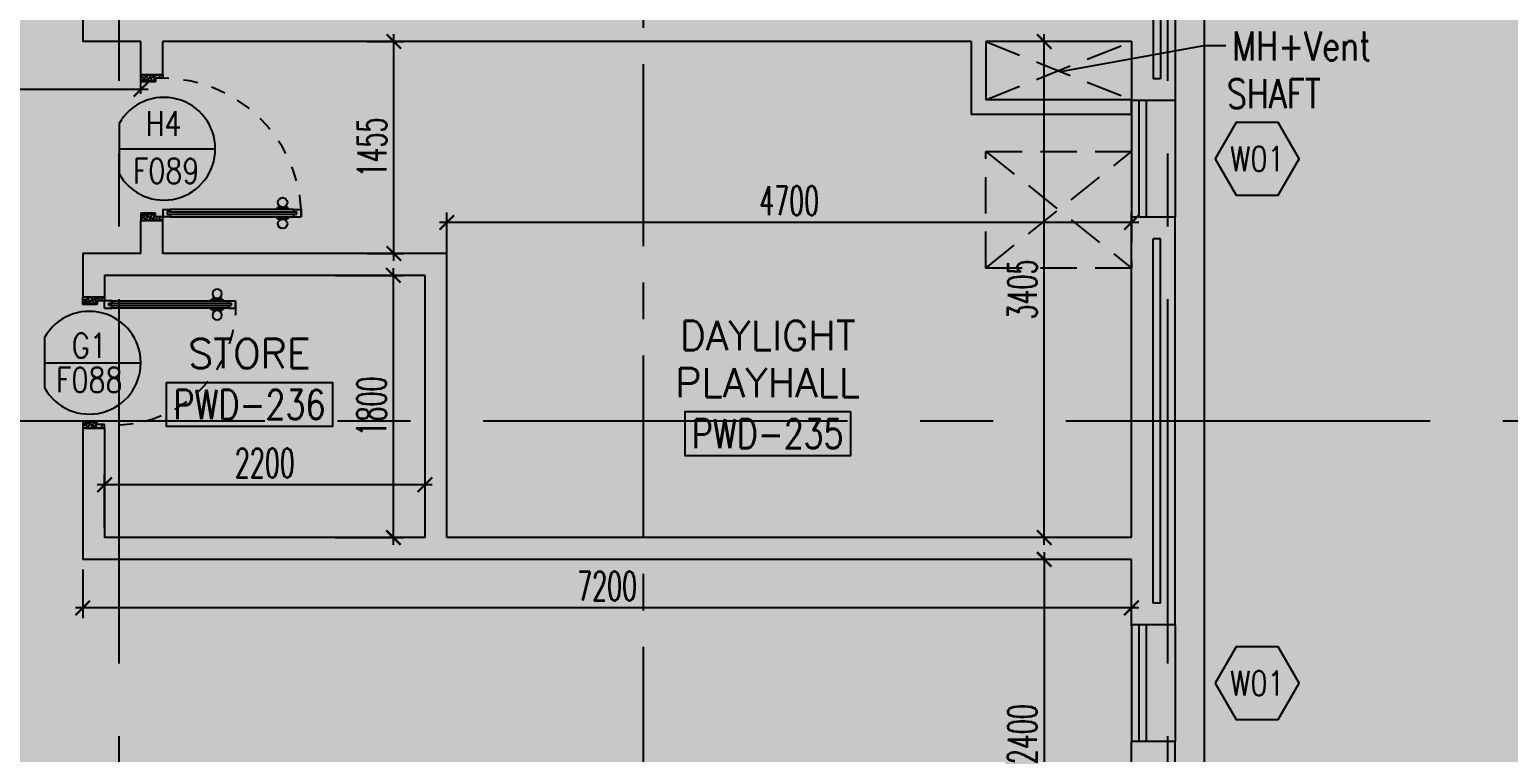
# Model space of a CAD drawing. Extents: x 88852.7 to 88945.7, y 39921.6 to 40001.1.
# Drawn here: x 88927.4 to 88937.55, y 39937 to 39941.97 of the extents above; entities that cross this region are included whole.
import ezdxf
from ezdxf.enums import TextEntityAlignment as Align

# ---------------------------------------------------------------- set-up
doc = ezdxf.new("R2010")
doc.units = 0
doc.header["$MEASUREMENT"] = 0
doc.header["$PDMODE"] = 34
for name, pattern in [('CENTER', [2, 1.25, -0.25, 0.25, -0.25]), ('CENTERX2', [4, 2.5, -0.5, 0.5, -0.5]), ('HIDDEN', [0.375, 0.25, -0.125]), ('HIDDEN2', [0.1875, 0.125, -0.0625])]:
    doc.linetypes.add(name, pattern=pattern)
doc.layers.get('0').update_dxf_attribs({"linetype": 'CONTINUOUS'})
doc.layers.get('DEFPOINTS').update_dxf_attribs({"linetype": 'CONTINUOUS'})
for name, color, linetype in [('AX-DIM', 4, 'CONTINUOUS'), ('AXES', 11, 'CENTERX2'), ('AXES1', 11, 'CENTER'), ('DIM', 4, 'CONTINUOUS'), ('DOOR', 7, 'CONTINUOUS'), ('DOOR-CR', 4, 'CONTINUOUS'), ('DOOR-NO', 3, 'CONTINUOUS'), ('HIDDEN', 9, 'HIDDEN2'), ('INSUL', 4, 'CONTINUOUS'), ('PROJ-L', 3, 'CONTINUOUS'), ('RM-BOX', 4, 'CONTINUOUS'), ('RM-NAME', 2, 'CONTINUOUS'), ('RM-NO', 2, 'CONTINUOUS'), ('SHAFT', 4, 'CONTINUOUS'), ('WALL', 2, 'CONTINUOUS'), ('WIN', 3, 'CONTINUOUS'), ('WIN-BOX', 3, 'CONTINUOUS'), ('WIN-NO', 5, 'CONTINUOUS')]:
    doc.layers.add(name, color=color, linetype=linetype)
doc.styles.add('ROMANS', font='ROMANS.shx', dxfattribs={"width": 0.6})
doc.styles.add('SIMPLEX', font='simplex.shx', dxfattribs={"width": 0.8})
doc.dimstyles.new('DIM-OUT', dxfattribs={"dimscale": 0, "dimtxt": 0.24, "dimasz": 0.08, "dimexe": 0.02, "dimexo": 0.02, "dimgap": 0.05, "dimtad": 1, "dimdec": 0, "dimlfac": 1000, "dimzin": 0, "dimdsep": 46, "dimtxsty": 'ROMANS', "dimblk1": 'ARCHTICK', "dimblk2": 'ARCHTICK', "dimsah": 1, "dimcen": 0.01, "dimdle": 0.08, "dimclrd": 4, "dimclre": 4, "dimclrt": 2, "dimadec": 0, "dimazin": 0, "dimtp": 2, "dimtm": 2, "dimtfac": 0.1142857142857143, "dimtdec": 0, "dimtix": 1, "dimtmove": 2, "dimatfit": 3, "dimldrblk": 'ARCHTICK', "dimfxl": 0, "dimtolj": 1, "dimtzin": 0, "dimarcsym": 0})
doc.dimstyles.new('DIM7', dxfattribs={"dimtxt": 0.24, "dimasz": 0.08, "dimexe": 0.07, "dimexo": 0.05, "dimgap": 0.07, "dimtad": 1, "dimzin": 0, "dimdsep": 46, "dimtxsty": 'SIMPLEX', "dimblk": 'ARCHTICK', "dimcen": 0.05, "dimdle": 0.05, "dimclrd": 4, "dimclre": 4, "dimclrt": 2, "dimadec": 0, "dimazin": 0, "dimtp": 2, "dimtm": 2, "dimtfac": 0.1142857142857143, "dimtix": 1, "dimtmove": 2, "dimatfit": 3, "dimldrblk": 'DOT', "dimfxl": 0, "dimtolj": 1, "dimtzin": 0, "dimarcsym": 0})
doc.dimstyles.new('STANDARD in', dxfattribs={"dimtxt": 0.2, "dimasz": 0.1, "dimexe": 0.07, "dimexo": 0.07, "dimgap": 0.05, "dimtad": 1, "dimdec": 0, "dimlfac": 1000, "dimzin": 0, "dimdsep": 46, "dimtxsty": 'ROMANS', "dimblk": 'ARCHTICK', "dimcen": 0.05, "dimdle": 0.05, "dimclrd": 4, "dimclre": 4, "dimclrt": 2, "dimadec": 0, "dimazin": 0, "dimtfac": 1, "dimtdec": 0, "dimtmove": 2, "dimatfit": 3, "dimfxl": 0, "dimtolj": 1, "dimtzin": 0, "dimarcsym": 0})

# ---------------------------------------------------------------- blocks, each defined once
blk = doc.blocks.new('_ARCHTICK')
at = {"color": 0, "linetype": 'ByBlock', "const_width": 0.15}
blk.add_lwpolyline([(-0.5, -0.5), (0.5, 0.5)], dxfattribs=at)
blk = doc.blocks.new('*D726')
at = {"layer": 'AX-DIM', "color": 4, "lineweight": -2}
for p, q in [((88944.31025844974, 39987.62956244052), (88944.31025844974, 39928.14956244051)), ((88935.48025844975, 39987.54956244052), (88944.33025844974, 39987.54956244052)), ((88935.48025844975, 39928.22956244052), (88944.33025844974, 39928.22956244052))]:
    blk.add_line(p, q, dxfattribs=at)
at = {"layer": 'DEFPOINTS', "color": 0}
for p in [(88935.46025844975, 39987.54956244052), (88935.46025844975, 39928.22956244052), (88944.31025844974, 39928.22956244052)]:
    blk.add_point(p, dxfattribs=at)
at = {"layer": 'AX-DIM', "color": 4, "lineweight": -2, "xscale": 0.08, "yscale": 0.08, "zscale": 0.08}
for p, rotation in [((88944.31025844974, 39987.54956244052), 90), ((88944.31025844974, 39928.22956244052), 270)]:
    blk.add_blockref('_ARCHTICK', p, dxfattribs=dict(at, rotation=rotation))
at = {"layer": 'AX-DIM', "color": 2, "insert": (88944.14025844973, 39957.88956244053), "char_height": 0.24, "attachment_point": 5, "rotation": 90, "style": 'ROMANS'}
blk.add_mtext('\\A1;59320', dxfattribs=at)
blk = doc.blocks.new('*D236')
at = {"layer": 'DEFPOINTS', "color": 0, "linetype": 'ByBlock'}
for p in [(88934.96025844975, 39938.32956244051), (88934.36138410452, 39935.92956244051), (88934.889903302, 39935.92956244051)]:
    blk.add_point(p, dxfattribs=at)
at = {"layer": 'DIM', "color": 4, "linetype": 'ByBlock', "lineweight": -2}
for p, q in [((88934.89025844974, 39938.32956244051), (88934.29138410451, 39938.32956244051)), ((88934.36138410452, 39938.37956244052), (88934.36138410452, 39935.87956244051)), ((88934.81990330199, 39935.92956244051), (88934.29138410451, 39935.92956244051))]:
    blk.add_line(p, q, dxfattribs=at)
at = {"layer": 'DIM', "color": 4, "linetype": 'ByBlock', "lineweight": -2, "xscale": 0.1, "yscale": 0.1, "zscale": 0.1}
for p, rotation in [((88934.36138410452, 39938.32956244051), 90), ((88934.36138410452, 39935.92956244051), 270)]:
    blk.add_blockref('_ARCHTICK', p, dxfattribs=dict(at, rotation=rotation))
at = {"layer": 'DIM', "color": 2, "linetype": 'ByBlock', "insert": (88934.2113841045, 39937.12956244052), "char_height": 0.2, "attachment_point": 5, "rotation": 90, "style": 'ROMANS'}
blk.add_mtext('\\A1;2400', dxfattribs=at)
blk = doc.blocks.new('*D234')
at = {"layer": 'DEFPOINTS', "color": 0, "linetype": 'ByBlock'}
for p in [(88934.36138410452, 39941.88456244051), (88934.96025844975, 39941.88456244051), (88934.96025844975, 39938.47956244052)]:
    blk.add_point(p, dxfattribs=at)
at = {"layer": 'DIM', "color": 4, "linetype": 'ByBlock', "lineweight": -2}
for p, q in [((88934.89025844974, 39941.88456244051), (88934.29138410451, 39941.88456244051)), ((88934.36138410452, 39938.42956244051), (88934.36138410452, 39941.93456244052)), ((88934.89025844974, 39938.47956244052), (88934.29138410451, 39938.47956244052))]:
    blk.add_line(p, q, dxfattribs=at)
at = {"layer": 'DIM', "color": 4, "linetype": 'ByBlock', "lineweight": -2, "xscale": 0.1, "yscale": 0.1, "zscale": 0.1}
for p, rotation in [((88934.36138410452, 39941.88456244051), 90), ((88934.36138410452, 39938.47956244052), 270)]:
    blk.add_blockref('_ARCHTICK', p, dxfattribs=dict(at, rotation=rotation))
at = {"layer": 'DIM', "color": 2, "linetype": 'ByBlock', "insert": (88934.2113841045, 39940.18206244053), "char_height": 0.2, "attachment_point": 5, "rotation": 90, "style": 'ROMANS'}
blk.add_mtext('\\A1;3405', dxfattribs=at)
blk = doc.blocks.new('*D235')
at = {"layer": 'DEFPOINTS', "color": 0, "linetype": 'ByBlock'}
for p in [(88927.91025844975, 39938.84186571593), (88927.91025844975, 39938.47956244052), (88930.11025844974, 39938.47956244052)]:
    blk.add_point(p, dxfattribs=at)
at = {"layer": 'DIM', "color": 4, "linetype": 'ByBlock', "lineweight": -2}
for p, q in [((88927.91025844975, 39938.54956244052), (88927.91025844975, 39938.91186571593)), ((88930.11025844974, 39938.54956244052), (88930.11025844974, 39938.91186571593)), ((88930.16025844975, 39938.84186571593), (88927.86025844974, 39938.84186571593))]:
    blk.add_line(p, q, dxfattribs=at)
at = {"layer": 'DIM', "color": 4, "linetype": 'ByBlock', "lineweight": -2, "xscale": 0.1, "yscale": 0.1, "zscale": 0.1, "rotation": 180}
blk.add_blockref('_ARCHTICK', (88927.91025844975, 39938.84186571593), dxfattribs=at)
at = {"layer": 'DIM', "color": 4, "linetype": 'ByBlock', "lineweight": -2, "xscale": 0.1, "yscale": 0.1, "zscale": 0.1}
blk.add_blockref('_ARCHTICK', (88930.11025844974, 39938.84186571593), dxfattribs=at)
at = {"layer": 'DIM', "color": 2, "linetype": 'ByBlock', "insert": (88929.01025844974, 39938.99186571593), "char_height": 0.2, "attachment_point": 5, "style": 'ROMANS'}
blk.add_mtext('\\A1;2200', dxfattribs=at)
blk = doc.blocks.new('*D652')
at = {"layer": 'DEFPOINTS', "color": 0, "linetype": 'ByBlock'}
for p in [(88930.26025844975, 39940.64186571604), (88930.26025844975, 39938.47956244052), (88934.96025844975, 39938.47956244052)]:
    blk.add_point(p, dxfattribs=at)
at = {"layer": 'DIM', "color": 4, "linetype": 'ByBlock', "lineweight": -2}
for p, q in [((88935.01025844975, 39940.64186571604), (88930.21025844975, 39940.64186571604)), ((88930.26025844975, 39938.54956244052), (88930.26025844975, 39940.71186571604)), ((88934.96025844975, 39938.54956244052), (88934.96025844975, 39940.71186571604))]:
    blk.add_line(p, q, dxfattribs=at)
at = {"layer": 'DIM', "color": 4, "linetype": 'ByBlock', "lineweight": -2, "xscale": 0.1, "yscale": 0.1, "zscale": 0.1, "rotation": 180}
blk.add_blockref('_ARCHTICK', (88930.26025844975, 39940.64186571604), dxfattribs=at)
at = {"layer": 'DIM', "color": 4, "linetype": 'ByBlock', "lineweight": -2, "xscale": 0.1, "yscale": 0.1, "zscale": 0.1}
blk.add_blockref('_ARCHTICK', (88934.96025844975, 39940.64186571604), dxfattribs=at)
at = {"layer": 'DIM', "color": 2, "linetype": 'ByBlock', "insert": (88932.61025844974, 39940.79186571604), "char_height": 0.2, "attachment_point": 5, "style": 'ROMANS'}
blk.add_mtext('\\A1;4700', dxfattribs=at)
blk = doc.blocks.new('*D831')
at = {"layer": 'DEFPOINTS', "color": 0, "linetype": 'ByBlock'}
for p in [(88929.42321928339, 39940.27956244052), (88929.89315224269, 39940.27956244052), (88929.42321928339, 39938.47956244052)]:
    blk.add_point(p, dxfattribs=at)
at = {"layer": 'DIM', "color": 4, "linetype": 'ByBlock', "lineweight": -2}
for p, q in [((88929.89315224269, 39938.42956244051), (88929.89315224269, 39940.32956244052)), ((88929.4932192834, 39940.27956244052), (88929.9631522427, 39940.27956244052)), ((88929.4932192834, 39938.47956244052), (88929.9631522427, 39938.47956244052))]:
    blk.add_line(p, q, dxfattribs=at)
at = {"layer": 'DIM', "color": 4, "linetype": 'ByBlock', "lineweight": -2, "xscale": 0.1, "yscale": 0.1, "zscale": 0.1}
for p, rotation in [((88929.89315224269, 39940.27956244052), 90), ((88929.89315224269, 39938.47956244052), 270)]:
    blk.add_blockref('_ARCHTICK', p, dxfattribs=dict(at, rotation=rotation))
at = {"layer": 'DIM', "color": 2, "linetype": 'ByBlock', "insert": (88929.74315224268, 39939.37956244053), "char_height": 0.2, "attachment_point": 5, "rotation": 90, "style": 'ROMANS'}
blk.add_mtext('\\A1;1800', dxfattribs=at)
blk = doc.blocks.new('*D651')
at = {"layer": 'DEFPOINTS', "color": 0, "linetype": 'ByBlock'}
for p in [(88927.76025844975, 39938.32956244051), (88927.76025844975, 39937.99643380215), (88934.96025844975, 39937.80456244051)]:
    blk.add_point(p, dxfattribs=at)
at = {"layer": 'DIM', "color": 4, "linetype": 'ByBlock', "lineweight": -2}
for p, q in [((88927.76025844975, 39938.25956244051), (88927.76025844975, 39937.92643380215)), ((88935.01025844975, 39937.99643380215), (88927.71025844975, 39937.99643380215)), ((88934.96025844975, 39937.87456244051), (88934.96025844975, 39938.06643380215))]:
    blk.add_line(p, q, dxfattribs=at)
at = {"layer": 'DIM', "color": 4, "linetype": 'ByBlock', "lineweight": -2, "xscale": 0.1, "yscale": 0.1, "zscale": 0.1, "rotation": 180}
blk.add_blockref('_ARCHTICK', (88927.76025844975, 39937.99643380215), dxfattribs=at)
at = {"layer": 'DIM', "color": 4, "linetype": 'ByBlock', "lineweight": -2, "xscale": 0.1, "yscale": 0.1, "zscale": 0.1}
blk.add_blockref('_ARCHTICK', (88934.96025844975, 39937.99643380215), dxfattribs=at)
at = {"layer": 'DIM', "color": 2, "linetype": 'ByBlock', "insert": (88931.36025844974, 39938.14643380215), "char_height": 0.2, "attachment_point": 5, "style": 'ROMANS'}
blk.add_mtext('\\A1;7200', dxfattribs=at)
blk = doc.blocks.new('RM1')
at = {"layer": 'RM-BOX'}
blk.add_lwpolyline([(569.8908462408872, -200), (-569.890846240829, -200), (-569.8908462407999, -500), (569.8908462407999, -500)], close=True, dxfattribs=at)
at = {"layer": 'RM-NAME', "style": 'ROMANS'}
for tag, p in [('ROOMNAME1', (-5.820766091346741e-11, 323.8095238095266)), ('ROOMNAME2', (0, 0))]:
    blk.add_attdef(tag, text='', height=200, dxfattribs=at).set_placement(p, align=Align.MIDDLE)
at = {"layer": 'RM-NO', "style": 'ROMANS', "width": 0.8}
blk.add_attdef('ROOMNO', text='', height=200, dxfattribs=at).set_placement((0, -350), align=Align.MIDDLE)
blk = doc.blocks.new('WW1')
at = {"layer": 'WIN-BOX'}
blk.add_lwpolyline([(144.3375672970433, -250), (288.6751345940866, 0), (144.3375672970433, 250), (-144.3375672970433, 250), (-288.6751345940866, 0), (-144.3375672970433, -250)], close=True, dxfattribs=at)
at = {"layer": 'WIN-NO', "style": 'ROMANS', "width": 0.8}
blk.add_attdef('W00', text='', height=170, dxfattribs=at).set_placement((0, 0), align=Align.MIDDLE)
blk = doc.blocks.new('DD1')
at = {"layer": 'DOOR-CR'}
blk.add_line((-307.5848434640793, 0), (352.837500000227, 0), dxfattribs=at)
blk.add_lwpolyline([(-307.5848434640939, -172.8752887996816, 3.820224093621662), (-307.5848434640939, 172.8752887996743)], format="xyb", close=True, dxfattribs=at)
at = {"layer": 'DOOR-NO', "style": 'ROMANS', "width": 0.8}
for tag, p in [('G', (-2.459273673593998e-09, 141.5383747760352)), ('000', (-2.459273673593998e-09, -141.4310470984929))]:
    blk.add_attdef(tag, text='', height=204, dxfattribs=at).set_placement(p, align=Align.MIDDLE)
blk = doc.blocks.new('DOOR-10')
at = {"layer": 'DOOR', "color": 0, "linetype": 'ByBlock'}
for p, q in [((-75.69739139656303, 1017.642457220471), (-82.89739139663288, 1017.642457220471)), ((-82.89739139663288, 927.6424572204705), (-82.89739139663288, 1017.642457220471)), ((-25.69739139656303, 1099.999999999069), (-75.69739139656303, 1099.999999999069)), ((-75.69739139656303, 1099.999999999069), (-25.69739139656303, 1099.999999999069)), ((-75.69739139656303, 1049.999999999069), (-75.69739139603917, 1099.999999999098)), ((-58.69739139656303, 1049.999999999069), (-75.69739139656303, 1049.999999999069)), ((-42.69739139656303, 1069.999999999069), (-58.69739139656303, 1069.999999999069)), ((-58.69739139656303, 1049.999999999069), (-58.69739139656303, 1069.999999999069)), ((-42.69739139656303, 1049.999999999069), (-42.69739139656303, 1069.999999999069)), ((-25.69739139656303, 1049.999999999069), (-42.69739139656303, 1049.999999999069)), ((-25.69739139656303, 1049.999999999069), (-25.69739139656303, 1099.999999999069)), ((-25.69739139656303, 1017.642457220471), (-18.49739139649319, 1017.642457220471)), ((-18.49739139649319, 927.6424572204705), (-18.49739139649319, 1017.642457220471)), ((-82.89739139663288, 1005.042457220465), (-91.89739139663288, 1005.042457220465)), ((-91.89739139663288, 1005.042457220465), (-91.89739139663288, 940.2424572204764)), ((-82.89739139663288, 940.2424572204764), (-91.89739139663288, 940.2424572204764)), ((-82.89739139663288, 1005.042457220465), (-82.89739139663288, 940.2424572204764)), ((-75.69739139656303, 927.6424572204705), (-82.89739139663288, 927.6424572204705)), ((-25.69739139656303, 927.6424572204705), (-18.49739139649319, 927.6424572204705)), ((-18.49739139649319, 1005.042457220465), (-9.497391396493185, 1005.042457220465)), ((-18.49739139649319, 1005.042457220465), (-18.49739139649319, 940.2424572204764)), ((-18.49739139649319, 940.2424572204764), (-9.497391396493185, 940.2424572204764)), ((-9.497391396493185, 1005.042457220465), (-9.497391396493185, 940.2424572204764)), ((-1000.697391395341, 0), (-1000.697391395341, 150)), ((-1000.697391395341, 150), (-975.6973913953407, 150)), ((-1000.697391395341, 150), (-1000.697391395341, 0)), ((-975.6973913953407, 150), (-975.6973913953407, 100)), ((-75.69739139534067, 200), (-58.69739139534067, 200)), ((-75.69739139534067, 150), (-75.69739139534067, 200)), ((-75.69739139534067, 150), (-25.69739139534067, 150)), ((-58.69739139534067, 200), (-58.69739139534067, 180)), ((-58.69739139534067, 180), (-42.69739139534067, 180)), ((-42.69739139534067, 200), (-25.69739139534067, 200)), ((-42.69739139534067, 180), (-42.69739139534067, 200)), ((-25.69739139534067, 200), (-25.69739139534067, 150)), ((-0.6973913953406736, 150), (-25.69739139534067, 150)), ((-25.69739139534067, 150), (-25.69739139534067, 100)), ((-950.6973913953407, 0), (-1000.697391395341, 0)), ((-975.6973913953407, 100), (-950.6973913953407, 100)), ((-950.6973913953407, 100), (-950.6973913953407, 0)), ((-50.69739139534067, 100), (-50.69739139534067, 0)), ((-25.69739139534067, 100), (-50.69739139534067, 100)), ((-50.69739139534067, 0), (-0.6973913953406736, 0))]:
    blk.add_line(p, q, dxfattribs=at)
at = {"layer": 'DOOR', "linetype": 'ByBlock'}
for p, q in [((-75.69739139656303, 1049.999999999069), (-75.69739139534067, 200)), ((-58.69739139534067, 200), (-58.69739139656303, 1049.999999999069)), ((-42.69739139534067, 200), (-42.69739139656303, 1049.999999999069)), ((-25.69739139534067, 200), (-25.69739139656303, 1049.999999999069))]:
    blk.add_line(p, q, dxfattribs=at)
at = {"layer": 'DOOR', "color": 9, "linetype": 'ByBlock'}
for p, q in [((-950.6973913953407, 0), (-1000.697391395341, 113.7099299924448)), ((-50.69739139534067, 0), (-0.6973913953406736, 113.7099299924448)), ((-0.6973913953406736, 0), (-0.6973913953406736, 150)), ((-950.6973913953407, 0), (-1000.697391395341, 40.1457343158545)), ((-950.6973913953407, 0), (-964.0546774388058, 100)), ((-50.69739139534067, 0), (-37.34010535187554, 100)), ((-50.69739139534067, 0), (-0.6973913953406736, 40.1457343158545))]:
    blk.add_line(p, q, dxfattribs=at)
at = {"layer": 'DOOR', "color": 0, "linetype": 'ByBlock'}
for centre in [(-124.2283356115222, 972.6424572204705), (22.83355281845434, 972.6424572204705)]:
    blk.add_circle(centre, 32.39999999998526, dxfattribs=at)
at = {"layer": 'DOOR', "linetype": 'HIDDEN', "ltscale": 0.5}
blk.add_arc((-23.39897476031911, 149.138342134087), 952.2988064575108, 93.14815770431052, 179.9481576940245, dxfattribs=at)
at = {"layer": 'DOOR', "color": 9, "linetype": 'ByBlock'}
for centre, radius, start, end in [((-950.6973913953407, 0), 154.4019578127773, 103.7142292212167, 108.8947114515936), ((-950.6973913953407, 0), 134.4019578127773, 100.7199763555959, 111.8401506085482), ((-50.69739139534067, 0), 134.4019578127773, 68.15984939145177, 79.28002364440412), ((-50.69739139534067, 0), 114.4019578127773, 64.0838418833441, 77.3774258719247), ((-50.69739139534067, 0), 154.4019578127773, 71.10528854840643, 76.28577077878333), ((-950.6973913953407, 0), 94.40195781277725, 90, 121.981811965689), ((-950.6973913953407, 0), 74.40195781277725, 90, 132.2235735847074), ((-950.6973913953407, 0), 54.40195781277725, 90, 156.7926171089788), ((-950.6973913953407, 0), 34.40195781277725, 90, 180), ((-950.6973913953407, 0), 14.40195781277725, 90, 180), ((-50.69739139534067, 0), 94.40195781277725, 58.01818803431096, 90), ((-50.69739139534067, 0), 74.40195781277725, 47.7764264152926, 90), ((-50.69739139534067, 0), 54.40195781277725, 23.20738289102122, 90), ((-50.69739139534067, 0), 34.40195781277725, 0, 90), ((-50.69739139534067, 0), 14.40195781277725, 0, 90)]:
    blk.add_arc(centre, radius, start, end, dxfattribs=at)
blk = doc.blocks.new('DOOR90')
at = {"layer": 'DOOR', "linetype": 'ByBlock'}
for p, q in [((0, 0), (-150, 0)), ((-200, -25), (-1000, -25)), ((-200, -42), (-1000, -41.9999999999709)), ((-200, -58), (-1000, -58)), ((-1000, -75), (-200, -75))]:
    blk.add_line(p, q, dxfattribs=at)
at = {"layer": 'DOOR', "color": 0, "linetype": 'ByBlock'}
for p, q in [((-150, 0), (-150, -25)), ((-150, 0), (0, 0)), ((0, -50), (0, 0)), ((-1050, -25), (-1050, -75)), ((-1050, -75), (-1050, -25)), ((-1000, -25), (-1050, -25)), ((-1000, -75), (-1050.000000000029, -74.99999999947613)), ((-1020, -42), (-1020, -58)), ((-1000, -41.9999999999709), (-1020, -41.9999999999709)), ((-1000, -58), (-1020, -58)), ((-1000, -25), (-1000, -41.9999999999709)), ((-1000, -58), (-1000, -75)), ((-967.6424572214019, -25), (-967.6424572214019, -17.79999999995925)), ((-877.6424572214019, -17.79999999995925), (-967.6424572214019, -17.79999999995925)), ((-967.6424572214019, -75), (-967.6424572214019, -82.20000000004075)), ((-877.6424572214019, -82.20000000004075), (-967.6424572214019, -82.20000000004075)), ((-955.042457221396, -17.79999999995925), (-955.042457221396, -8.799999999959255)), ((-955.042457221396, -8.799999999959255), (-890.2424572214077, -8.799999999959255)), ((-955.042457221396, -17.79999999995925), (-890.2424572214077, -17.79999999995925)), ((-955.042457221396, -82.20000000004075), (-955.042457221396, -91.20000000004075)), ((-955.042457221396, -82.20000000004075), (-890.2424572214077, -82.20000000004075)), ((-955.042457221396, -91.20000000004075), (-890.2424572214077, -91.20000000004075)), ((-890.2424572214077, -17.79999999995925), (-890.2424572214077, -8.799999999959255)), ((-890.2424572214077, -82.20000000004075), (-890.2424572214077, -91.20000000004075)), ((-877.6424572214019, -25), (-877.6424572214019, -17.79999999995925)), ((-877.6424572214019, -75), (-877.6424572214019, -82.20000000004075)), ((-200, -42), (-200, -25)), ((-200, -25), (-150, -25)), ((-180, -42), (-200, -42)), ((-200, -75), (-200, -58)), ((-200, -58), (-180, -58)), ((-150, -75), (-200, -75)), ((-180, -58), (-180, -42)), ((-150, -75), (-150, -25)), ((-150, -25), (-100, -25)), ((-100, -25), (-100, -50)), ((-100, -50), (0, -50)), ((-150, -900), (-150, -875)), ((-150, -875), (-100, -875)), ((0, -900), (-150, -900)), ((-150, -900), (0, -900)), ((-100, -850), (0, -850)), ((-100, -875), (-100, -850)), ((0, -850), (0, -900))]:
    blk.add_line(p, q, dxfattribs=at)
at = {"layer": 'DOOR', "color": 9, "linetype": 'ByBlock'}
for p, q in [((0, -50), (-113.7099299924448, 0)), ((0, -50), (-40.1457343158545, 0)), ((0, -50), (-100, -36.64271395650576)), ((0, -850), (-113.7099299924448, -900)), ((0, -850), (-100, -863.3572860434942)), ((0, -850), (-40.1457343158545, -900))]:
    blk.add_line(p, q, dxfattribs=at)
at = {"layer": 'DOOR', "color": 0, "linetype": 'ByBlock'}
for centre in [(-922.6424572214019, 23.53094421501737), (-922.6424572214019, -123.5309442149592)]:
    blk.add_circle(centre, 32.39999999998526, dxfattribs=at)
at = {"layer": 'DOOR', "color": 9, "linetype": 'ByBlock'}
for centre, radius, start, end in [((0, -50), 74.40195781277725, 137.776426416831, 180), ((0, -50), 54.40195781277725, 113.2073828919768, 180), ((0, -50), 154.4019578127773, 161.1052885492919, 166.2857707775487), ((0, -50), 134.4019578127773, 158.1598493930306, 169.2800236451594), ((0, -50), 114.4019578127773, 154.0838418820621, 167.3774258712913), ((0, -50), 94.40195781277725, 148.0181880330829, 180), ((0, -50), 34.40195781277725, 90, 180), ((0, -50), 14.40195781277725, 90, 180), ((0, -850), 154.4019578127773, 193.7142292224513, 198.8947114507081), ((0, -850), 134.4019578127773, 190.7199763548406, 201.8401506069695), ((0, -850), 94.40195781277725, 180, 211.9818119669171), ((0, -850), 74.40195781277725, 180, 222.223573583169), ((0, -850), 54.40195781277725, 180, 246.7926171080232), ((0, -850), 34.40195781277725, 180, 270), ((0, -850), 14.40195781277725, 180, 270)]:
    blk.add_arc(centre, radius, start, end, dxfattribs=at)
at = {"layer": 'DOOR', "linetype": 'HIDDEN', "ltscale": 0.5}
blk.add_arc((-222.2222222220007, -49.99999999976717), 828.155208510499, 178.2701163782035, 275.0030377050298, dxfattribs=at)
blk = doc.blocks.new('*D832')
at = {"layer": 'DEFPOINTS', "color": 0, "linetype": 'ByBlock'}
for p in [(88929.63984751217, 39941.88456244051), (88929.8959288351, 39941.88456244051), (88929.63984751217, 39940.42956244052)]:
    blk.add_point(p, dxfattribs=at)
at = {"layer": 'DIM', "color": 4, "linetype": 'ByBlock', "lineweight": -2}
for p, q in [((88929.70984751217, 39941.88456244051), (88929.96592883511, 39941.88456244051)), ((88929.8959288351, 39940.37956244052), (88929.8959288351, 39941.93456244052)), ((88929.70984751217, 39940.42956244052), (88929.96592883511, 39940.42956244052))]:
    blk.add_line(p, q, dxfattribs=at)
at = {"layer": 'DIM', "color": 4, "linetype": 'ByBlock', "lineweight": -2, "xscale": 0.1, "yscale": 0.1, "zscale": 0.1}
for p, rotation in [((88929.8959288351, 39941.88456244051), 90), ((88929.8959288351, 39940.42956244052), 270)]:
    blk.add_blockref('_ARCHTICK', p, dxfattribs=dict(at, rotation=rotation))
at = {"layer": 'DIM', "color": 2, "linetype": 'ByBlock', "insert": (88929.7459288351, 39941.15706244054), "char_height": 0.2, "attachment_point": 5, "rotation": 90, "style": 'ROMANS'}
blk.add_mtext('\\A1;1455', dxfattribs=at)
blk = doc.blocks.new('*D855')
at = {"layer": 'DEFPOINTS', "color": 0, "linetype": 'ByBlock'}
for p in [(88928.16025844975, 39941.5568087143), (88925.36025844976, 39941.45661341463), (88928.16025844975, 39941.45661341463)]:
    blk.add_point(p, dxfattribs=at)
at = {"layer": 'DIM', "color": 4, "linetype": 'ByBlock', "lineweight": -2}
for p, q in [((88925.31025844975, 39941.5568087143), (88928.21025844975, 39941.5568087143)), ((88925.36025844976, 39941.52661341463), (88925.36025844976, 39941.6268087143)), ((88928.16025844975, 39941.52661341463), (88928.16025844975, 39941.6268087143))]:
    blk.add_line(p, q, dxfattribs=at)
at = {"layer": 'DIM', "color": 4, "linetype": 'ByBlock', "lineweight": -2, "xscale": 0.1, "yscale": 0.1, "zscale": 0.1, "rotation": 180}
blk.add_blockref('_ARCHTICK', (88925.36025844976, 39941.5568087143), dxfattribs=at)
at = {"layer": 'DIM', "color": 4, "linetype": 'ByBlock', "lineweight": -2, "xscale": 0.1, "yscale": 0.1, "zscale": 0.1}
blk.add_blockref('_ARCHTICK', (88928.16025844975, 39941.5568087143), dxfattribs=at)
at = {"layer": 'DIM', "color": 2, "linetype": 'ByBlock', "insert": (88926.76025844975, 39941.7068087143), "char_height": 0.2, "attachment_point": 5, "style": 'ROMANS'}
blk.add_mtext('\\A1;2800', dxfattribs=at)

msp = doc.modelspace()

# ---------------------------------------------------------------- linework, layer by layer
at = {"layer": 'AXES'}
for p, q in [((88928.01025844975, 39921.61526879654), (88928.01025844975, 40000.42794392369)), ((88935.21025844975, 39921.61526879654), (88935.21025844975, 40000.42794392369)), ((88945.01025844975, 39939.27956244052), (88876.97025844976, 39939.27956244052))]:
    msp.add_line(p, q, dxfattribs=at)
at = {"layer": 'AXES1'}
msp.add_line((88931.61025844976, 39928.47956244052), (88931.61025844976, 39987.29956244052), dxfattribs=at)
at = {"layer": 'HIDDEN'}
msp.add_line((88935.46025844975, 39987.05759370481), (88935.46025844975, 39928.72956244051), dxfattribs=at)
at = {"layer": 'INSUL'}
for p, q in [((88935.11025844976, 39942.62956244052), (88935.11025844976, 39941.62956244063)), ((88935.16025844976, 39942.62956244052), (88935.16025844976, 39941.62956244063)), ((88935.16025844975, 39941.62956244063), (88935.11025844976, 39941.62956244063)), ((88935.16025844975, 39940.52956244063), (88935.11025844976, 39940.52956244063)), ((88935.11025844976, 39938.0295624378), (88935.11025844976, 39940.52956244063)), ((88935.16025844975, 39938.0295624378), (88935.16025844975, 39940.52956244063)), ((88935.16025844975, 39938.0295624378), (88935.11025844976, 39938.0295624378))]:
    msp.add_line(p, q, dxfattribs=at)
at = {"layer": 'PROJ-L'}
msp.add_line((88935.46025844975, 39942.62956244052), (88935.46025844975, 39935.92956244052), dxfattribs=at)
at = {"layer": 'SHAFT', "color": 4, "linetype": 'HIDDEN'}
for p, q in [((88933.96025844975, 39941.88456244051), (88934.96025844975, 39941.48456244052)), ((88933.96025844975, 39941.48456244052), (88934.96025844975, 39941.88456244051)), ((88933.96025844975, 39941.12956244052), (88934.96025844975, 39940.32956244052)), ((88933.96025844975, 39940.32956244052), (88934.96025844975, 39941.12956244052))]:
    msp.add_line(p, q, dxfattribs=at)
msp.add_lwpolyline([(88933.96025844975, 39941.12956244052), (88934.96025844975, 39941.12956244052), (88934.96025844975, 39940.32956244051), (88933.96025844975, 39940.32956244051)], close=True, dxfattribs=at)
at = {"layer": 'WALL'}
for p, q in [((88927.76025844975, 39943.98456244052), (88927.76025844975, 39941.88456244051)), ((88935.26025844975, 39942.37956244052), (88935.26025844975, 39941.47956244063)), ((88928.16025844975, 39941.88456244051), (88927.76025844975, 39941.88456244051)), ((88933.86025844976, 39941.88456244051), (88928.31025844975, 39941.88456244051)), ((88933.86025844976, 39941.88456244051), (88933.86025844976, 39941.38456244051)), ((88933.96025844975, 39941.88456244051), (88933.96025844975, 39941.48456244052)), ((88934.96025844975, 39941.88456244051), (88933.96025844975, 39941.88456244051)), ((88934.96025844975, 39941.88456244051), (88933.96025844975, 39941.88456244051)), ((88934.96025844975, 39941.88456244051), (88934.96025844975, 39941.48456244052)), ((88934.96025844975, 39941.48456244052), (88933.96025844975, 39941.48456244052)), ((88935.26025844975, 39941.47956244063), (88934.96025844975, 39941.47956244063)), ((88934.96025844975, 39941.38456244051), (88934.96025844975, 39941.47956244063)), ((88934.96025844975, 39941.38456244051), (88933.86025844976, 39941.38456244051)), ((88935.26025844975, 39940.67956244063), (88934.96025844975, 39940.67956244063)), ((88934.96025844975, 39938.47956244052), (88934.96025844975, 39940.67956244063)), ((88935.26025844975, 39937.8795624378), (88935.26025844975, 39940.67956244063)), ((88927.76025844975, 39940.42956244052), (88927.76025844975, 39940.12956244052)), ((88928.16025844975, 39940.42956244052), (88927.76025844975, 39940.42956244052)), ((88930.26025844975, 39940.42956244052), (88928.31025844975, 39940.42956244052)), ((88927.91025844975, 39940.27956244052), (88927.91025844975, 39940.12956244052)), ((88930.11025844976, 39940.27956244052), (88927.91025844975, 39940.27956244052)), ((88927.91025844975, 39940.12956244052), (88927.76025844975, 39940.12956244052)), ((88927.91025844975, 39939.22956244052), (88927.76025844975, 39939.22956244052)), ((88927.76025844975, 39939.22956244052), (88927.76025844975, 39938.32956244052)), ((88927.91025844975, 39939.22956244052), (88927.91025844975, 39938.47956244052)), ((88930.11025844976, 39938.47956244052), (88927.91025844975, 39938.47956244052)), ((88934.96025844975, 39938.47956244052), (88930.26025844975, 39938.47956244052)), ((88934.96025844975, 39938.32956244052), (88927.76025844975, 39938.32956244052)), ((88934.96025844975, 39937.8795624378), (88934.96025844975, 39938.32956244052)), ((88935.26025844975, 39937.8795624378), (88934.96025844975, 39937.8795624378)), ((88935.26025844975, 39937.0795624378), (88934.96025844975, 39937.0795624378)), ((88934.96025844975, 39935.92956244052), (88934.96025844975, 39937.0795624378)), ((88935.26025844975, 39936.17956244051), (88935.26025844975, 39937.0795624378))]:
    msp.add_line(p, q, dxfattribs=at)
at = {"layer": 'WALL', "linetype": 'ByBlock'}
for p, q in [((88928.16025844975, 39941.65706244052), (88928.16025844975, 39941.88456244051)), ((88928.31025844975, 39941.65706244052), (88928.31025844975, 39941.88456244051)), ((88928.31025844975, 39941.65706244052), (88928.16025844975, 39941.65706244052)), ((88928.16025844975, 39940.42956244052), (88928.16025844975, 39940.65706244052)), ((88928.31025844975, 39940.65706244052), (88928.16025844975, 39940.65706244052)), ((88928.31025844975, 39940.42956244052), (88928.31025844975, 39940.65706244052)), ((88930.26025844975, 39938.47956244052), (88930.26025844975, 39940.42956244052)), ((88930.11025844976, 39938.47956244052), (88930.11025844976, 39940.27956244052))]:
    msp.add_line(p, q, dxfattribs=at)
at = {"layer": 'WIN'}
for p, q in [((88934.96025844975, 39941.47956244063), (88934.96025844975, 39940.67956244063)), ((88935.01025844975, 39941.47956244063), (88935.01025844975, 39940.67956244063)), ((88935.06025844975, 39941.47956244063), (88935.06025844975, 39940.67956244063)), ((88935.26025844975, 39941.47956244063), (88935.26025844975, 39940.67956244063)), ((88934.96025844975, 39937.8795624378), (88934.96025844975, 39937.0795624378)), ((88935.01025844975, 39937.8795624378), (88935.01025844975, 39937.0795624378)), ((88935.06025844975, 39937.8795624378), (88935.06025844975, 39937.0795624378)), ((88935.26025844975, 39937.8795624378), (88935.26025844975, 39937.0795624378))]:
    msp.add_line(p, q, dxfattribs=at)

# ---------------------------------------------------------------- block references
at = {"layer": 'DOOR', "color": 0, "linetype": 'ByBlock', "ltscale": 0.3, "xscale": 0.001, "yscale": 0.001, "zscale": 0.001, "rotation": 270}
msp.add_blockref('DOOR-10', (88928.16025844975, 39940.65636504912), dxfattribs=at)
at = {"layer": 'DOOR', "color": 0, "linetype": 'ByBlock', "xscale": -0.001, "yscale": 0.001, "zscale": 0.001}
msp.add_blockref('DOOR90', (88927.76025844975, 39940.12956244052), dxfattribs=at)
at = {"layer": 'DOOR-NO'}
ref = msp.add_blockref('DD1', (88928.31784329322, 39941.1486172884), dxfattribs=dict(at, xscale=0.001, yscale=0.001, zscale=0.001))
ref.add_attrib('G', 'H4', dxfattribs={"height": 0.17, "style": 'ROMANS', "width": 0.8}).set_placement((88928.31555202768, 39941.3220199575), align=Align.MIDDLE)
ref.add_attrib('000', 'F089', dxfattribs={"height": 0.17, "style": 'ROMANS', "width": 0.8}).set_placement((88928.33333894913, 39940.99613952503), align=Align.MIDDLE)
ref = msp.add_blockref('DD1', (88927.805805134, 39939.67956244052), dxfattribs=dict(at, xscale=0.001, yscale=0.001, zscale=0.001))
ref.add_attrib('G', 'G1', dxfattribs={"height": 0.17, "style": 'ROMANS', "width": 0.8}).set_placement((88927.805805134, 39939.79751108617), align=Align.MIDDLE)
ref.add_attrib('000', 'F088', dxfattribs={"height": 0.17, "style": 'ROMANS', "width": 0.8}).set_placement((88927.805805134, 39939.56170323461), align=Align.MIDDLE)
at = {"layer": 'RM-NAME', "xscale": 0.001, "yscale": 0.001, "zscale": 0.001}
msp.add_blockref('RM1', (88932.46301585043, 39939.54273902627), dxfattribs=at).add_auto_attribs({'ROOMNO': 'PWD-235', 'ROOMNAME2': 'PLAYHALL', 'ROOMNAME1': 'DAYLIGHT'})
at = {"layer": 'RM-NAME'}
ref = msp.add_blockref('RM1', (88928.90493597355, 39939.7428076143), dxfattribs=dict(at, xscale=-0.001, yscale=0.001, zscale=0.001))
ref.add_attrib('ROOMNO', 'PWD-236', dxfattribs={"layer": 'RM-NO', "height": 0.2, "style": 'ROMANS', "width": 0.8}).set_placement((88928.90493597355, 39939.3928076143), align=Align.MIDDLE)
ref.add_attrib('ROOMNAME2', 'STORE', dxfattribs={"height": 0.2, "style": 'ROMANS'}).set_placement((88928.90493597355, 39939.7428076143), align=Align.MIDDLE)
at = {"layer": 'WIN-NO', "xscale": 0.001, "yscale": 0.001, "zscale": 0.001}
for p in [(88935.82393358435, 39941.07956244063), (88935.82393358435, 39937.4795624378)]:
    msp.add_blockref('WW1', p, dxfattribs=at).add_auto_attribs({'W00': 'W01'})

# ---------------------------------------------------------------- texts
at = {"layer": 'RM-NAME', "style": 'ROMANS', "width": 0.8}
for s, p in [('MH+Vent', (88936.12829900293, 39941.85400980739)), ('MH+Vent', (88936.12829900293, 39941.85400980739)), ('SHAFT', (88935.93811714556, 39941.52632144283)), ('SHAFT', (88935.93811714556, 39941.52632144283))]:
    msp.add_text(s, height=0.2, dxfattribs=at).set_placement(p, align=Align.MIDDLE)

# ---------------------------------------------------------------- dimensions: what is measured, and where the dimension line sits
at = {"layer": 'AX-DIM'}
dim = msp.add_linear_dim(base=(88944.31025844974, 39928.22956244052), p1=(88935.46025844975, 39987.54956244052), p2=(88935.46025844975, 39928.22956244052), angle=270, dimstyle='DIM-OUT', override={"dimscale": 1}, dxfattribs=at)
dim.commit()
dim.dimension.update_dxf_attribs({"geometry": '*D726', "text_midpoint": (88944.14025844973, 39957.88956244053)})
at = {"layer": 'DIM', "linetype": 'ByBlock', "ltscale": 0.3}
for base, p1, p2, picture, middle in [((88929.8959288351, 39941.88456244051), (88929.63984751217, 39940.42956244052), (88929.63984751217, 39941.88456244051), '*D832', (88929.7459288351, 39941.15706244054)), ((88934.36138410452, 39941.88456244051), (88934.96025844975, 39938.47956244052), (88934.96025844975, 39941.88456244051), '*D234', (88934.2113841045, 39940.18206244053)), ((88929.89315224269, 39940.27956244052), (88929.42321928339, 39938.47956244052), (88929.42321928339, 39940.27956244052), '*D831', (88929.74315224268, 39939.37956244053)), ((88934.36138410452, 39935.92956244051), (88934.96025844975, 39938.32956244051), (88934.889903302, 39935.92956244051), '*D236', (88934.2113841045, 39937.12956244052))]:
    dim = msp.add_linear_dim(base=base, p1=p1, p2=p2, angle=90, dimstyle='STANDARD in', dxfattribs=at)
    dim.commit()
    dim.dimension.update_dxf_attribs({"geometry": picture, "text_midpoint": middle})
for base, p1, p2, picture, middle in [((88928.16025844975, 39941.5568087143), (88925.36025844976, 39941.45661341463), (88928.16025844975, 39941.45661341463), '*D855', (88926.76025844975, 39941.7068087143)), ((88930.26025844975, 39940.64186571604), (88934.96025844975, 39938.47956244052), (88930.26025844975, 39938.47956244052), '*D652', (88932.61025844974, 39940.79186571604)), ((88927.91025844975, 39938.84186571593), (88930.11025844974, 39938.47956244052), (88927.91025844975, 39938.47956244052), '*D235', (88929.01025844974, 39938.99186571593)), ((88927.76025844975, 39937.99643380215), (88934.96025844975, 39937.80456244051), (88927.76025844975, 39938.32956244051), '*D651', (88931.36025844974, 39938.14643380215))]:
    dim = msp.add_linear_dim(base=base, p1=p1, p2=p2, dimstyle='STANDARD in', dxfattribs=at)
    dim.commit()
    dim.dimension.update_dxf_attribs({"geometry": picture, "text_midpoint": middle})

# ---------------------------------------------------------------- leaders
at = {"layer": 'SHAFT', "color": 6, "linetype": 'ByBlock', "ltscale": 0.3}
msp.add_leader([(88934.47275844975, 39941.67956244051), (88935.46025844975, 39941.85802107101), (88935.60801705015, 39941.85802107101)], dimstyle='DIM7', override={"dimasz": 200, "dimgap": 70, "dimtad": 0}, dxfattribs=at)

doc.saveas('drawing.dxf')
